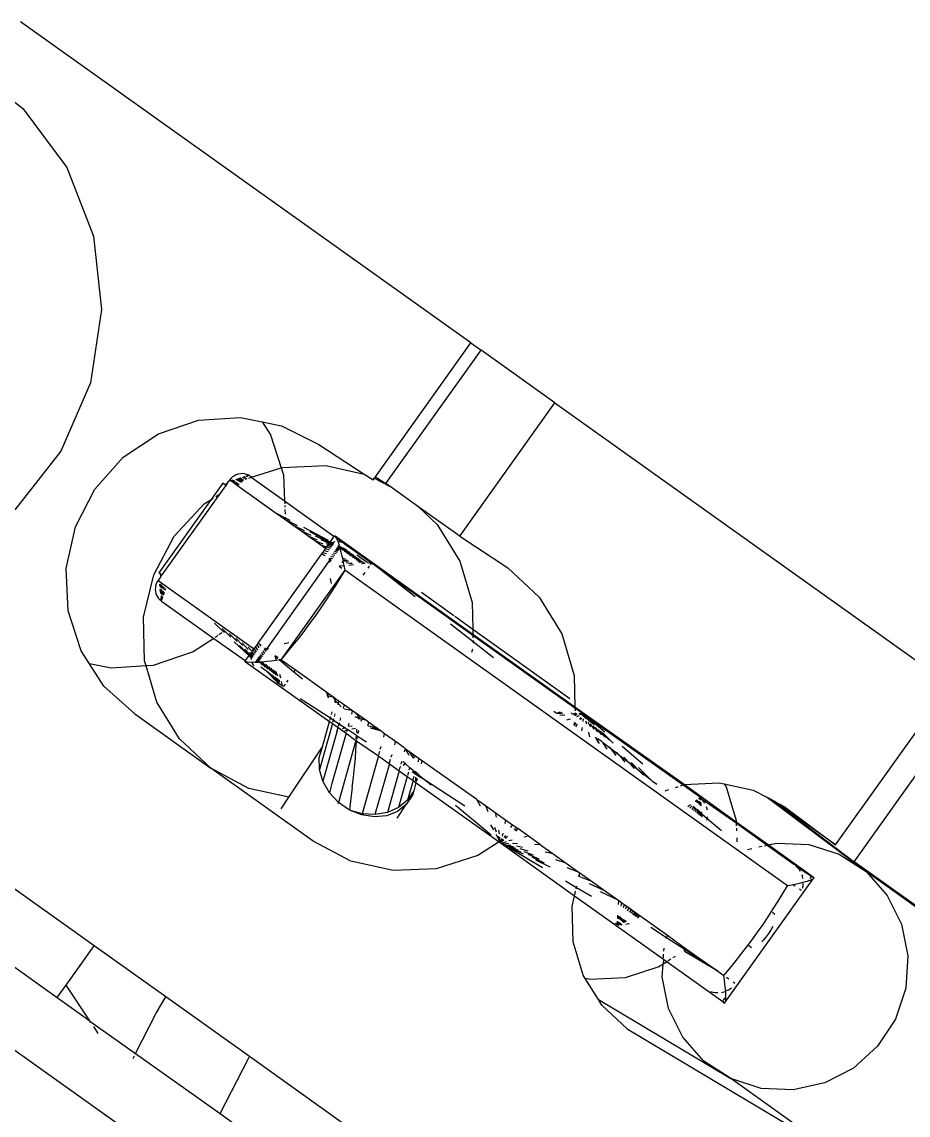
# Model space of a CAD drawing. Header units: metres. Extents: x 141303 to 146299, y 125960 to 127091.
# Drawn here: x 144688.5807 to 144688.7259, y 126054.055 to 126054.2341 of the extents above; entities that cross this region are included whole.
import ezdxf

# ---------------------------------------------------------------- set-up
doc = ezdxf.new("R2010")
doc.units = ezdxf.units.M
doc.header["$MEASUREMENT"] = 0
doc.layers.add('Edges', color=7, linetype='Continuous')
doc.layers.add('FURNITURE', color=6, linetype='Continuous')

# ---------------------------------------------------------------- blocks, each defined once
blk = doc.blocks.new('ultrasound machine pl')
at = {"layer": 'Edges'}
for p, q in [((177.483, 86.681), (177.483, 56.562)), ((178.715, 75.575), (178.715, 81.186)), ((184.766, 81.186), (184.742, 80.692)), ((185.393, 75.983), (185.393, 81.186)), ((184.742, 80.692), (184.529, 80.037)), ((184.529, 80.037), (184.15, 79.458)), ((184.15, 79.458), (183.632, 78.994)), ((183.632, 78.994), (183.008, 78.678)), ((183.008, 78.678), (182.323, 78.532)), ((182.323, 78.532), (181.622, 78.564)), ((181.454, 77.849), (181.822, 78.007)), ((181.822, 78.007), (182.218, 78.066)), ((182.218, 78.066), (182.617, 78.023)), ((182.617, 78.023), (182.99, 77.88)), ((182.99, 77.88), (183.313, 77.647)), ((181.141, 77.604), (181.454, 77.849)), ((180.904, 77.287), (181.141, 77.604)), ((183.313, 77.647), (183.564, 77.34)), ((180.85, 77.152), (180.904, 77.287)), ((183.564, 77.34), (183.649, 77.149)), ((181.884, 77.146), (182.293, 77.199)), ((182.293, 77.199), (182.702, 77.146)), ((180.758, 76.921), (180.85, 77.152)), ((180.935, 76.961), (180.85, 77.152)), ((181.504, 76.992), (181.884, 77.146)), ((181.78, 77.053), (181.766, 77.041)), ((181.795, 77.063), (181.78, 77.053)), ((181.811, 77.071), (181.795, 77.063)), ((181.828, 77.077), (181.811, 77.071)), ((181.846, 77.081), (181.828, 77.077)), ((181.865, 77.082), (181.846, 77.081)), ((181.865, 77.082), (181.865, 75.977)), ((181.908, 77.082), (181.865, 77.082)), ((181.908, 77.082), (181.928, 77.097)), ((181.908, 77.082), (181.918, 77.082)), ((181.918, 77.082), (181.928, 77.089)), ((181.918, 77.082), (181.928, 77.082)), ((182.775, 77.117), (181.928, 77.117)), ((181.928, 77.097), (181.928, 77.117)), ((181.928, 77.089), (181.928, 77.097)), ((181.928, 77.082), (181.928, 77.089)), ((182.861, 77.082), (181.928, 77.082)), ((182.702, 77.146), (182.775, 77.117)), ((182.963, 77.117), (182.775, 77.117)), ((182.775, 77.117), (182.797, 77.108)), ((182.825, 77.097), (182.861, 77.082)), ((182.963, 77.082), (182.861, 77.082)), ((182.963, 77.097), (182.963, 77.117)), ((182.963, 77.097), (182.985, 77.082)), ((182.963, 77.097), (182.963, 77.089)), ((182.963, 77.082), (182.963, 77.089)), ((182.963, 77.089), (182.974, 77.082)), ((182.974, 77.082), (182.963, 77.082)), ((182.985, 77.082), (182.974, 77.082)), ((182.985, 77.082), (183.003, 77.082)), ((183.003, 77.082), (183.007, 77.082)), ((183.026, 77.082), (183.003, 77.082)), ((183.046, 77.08), (183.026, 77.082)), ((183.026, 77.082), (183.026, 77.069)), ((183.026, 77.069), (183.046, 77.054)), ((183.026, 77.069), (183.026, 77.062)), ((183.026, 77.062), (183.046, 77.048)), ((183.026, 77.062), (183.026, 77.058)), ((183.026, 77.058), (183.046, 77.045)), ((183.026, 77.058), (183.026, 77.055)), ((183.026, 77.055), (183.046, 77.041)), ((183.026, 77.055), (183.026, 77.049)), ((183.066, 77.076), (183.046, 77.08)), ((183.084, 77.069), (183.066, 77.076)), ((183.102, 77.06), (183.084, 77.069)), ((183.118, 77.048), (183.102, 77.06)), ((183.649, 77.149), (183.595, 77.014)), ((183.649, 77.149), (183.725, 76.98)), ((181.144, 76.705), (180.935, 76.961)), ((181.176, 76.746), (181.504, 76.992)), ((181.725, 76.943), (181.726, 76.961)), ((181.73, 76.979), (181.726, 76.961)), ((181.736, 76.996), (181.73, 76.979)), ((181.744, 77.012), (181.736, 76.996)), ((181.736, 76.949), (181.766, 76.972)), ((181.736, 76.952), (181.766, 76.972)), ((181.736, 76.949), (181.766, 76.969)), ((181.736, 76.949), (181.766, 76.965)), ((181.736, 76.949), (181.766, 76.96)), ((181.736, 76.946), (181.766, 76.955)), ((181.754, 77.027), (181.744, 77.012)), ((181.766, 77.041), (181.754, 77.027)), ((181.766, 76.972), (181.766, 76.977)), ((181.78, 76.988), (181.811, 77.017)), ((181.78, 76.988), (181.811, 77.011)), ((181.78, 76.982), (181.811, 77.005)), ((181.811, 77.002), (181.78, 76.982)), ((181.78, 76.978), (181.811, 76.998)), ((181.78, 76.972), (181.811, 76.989)), ((181.78, 76.966), (181.811, 76.979)), ((181.78, 76.959), (181.811, 76.968)), ((181.811, 77.011), (181.811, 77.015)), ((181.811, 77.005), (181.811, 77.011)), ((181.828, 77.032), (181.846, 77.047)), ((181.828, 77.029), (181.846, 77.038)), ((181.828, 77.017), (181.846, 77.03)), ((181.828, 77.021), (181.846, 77.03)), ((181.828, 77.024), (181.828, 77.029)), ((181.846, 77.026), (181.828, 77.014)), ((181.828, 77.014), (181.846, 77.02)), ((181.828, 77.009), (181.828, 77.014)), ((181.828, 76.998), (181.846, 77.008)), ((181.828, 76.986), (181.846, 76.994)), ((181.828, 76.973), (181.846, 76.978)), ((181.846, 77.038), (181.846, 77.044)), ((181.846, 77.03), (181.846, 77.035)), ((183.026, 77.049), (183.046, 77.037)), ((183.026, 77.049), (183.026, 77.044)), ((183.026, 77.044), (183.046, 77.033)), ((183.026, 77.044), (183.026, 77.038)), ((183.026, 77.038), (183.046, 77.027)), ((183.026, 77.038), (183.026, 77.024)), ((183.026, 77.024), (183.046, 77.015)), ((183.026, 77.024), (183.026, 77.015)), ((183.026, 77.015), (183.046, 77.007)), ((183.026, 77.015), (183.026, 77.008)), ((183.026, 77.008), (183.046, 77.001)), ((183.026, 77.008), (183.026, 76.99)), ((183.046, 76.986), (183.026, 76.99)), ((183.026, 76.99), (183.026, 76.543)), ((183.066, 77.039), (183.066, 77.034)), ((183.066, 77.034), (183.102, 77.008)), ((183.066, 77.034), (183.102, 77.011)), ((183.066, 77.031), (183.102, 77.005)), ((183.066, 77.029), (183.102, 77.005)), ((183.066, 77.025), (183.102, 77.005)), ((183.066, 77.021), (183.102, 77)), ((183.066, 77.016), (183.102, 76.997)), ((183.066, 77.006), (183.102, 76.99)), ((183.066, 76.999), (183.083, 76.992)), ((183.066, 76.995), (183.083, 76.992)), ((183.102, 76.975), (183.066, 76.982)), ((183.083, 76.992), (183.089, 76.987)), ((183.089, 76.987), (183.102, 76.983)), ((183.102, 77.005), (183.102, 77)), ((183.102, 76.983), (183.102, 76.978)), ((183.132, 77.034), (183.118, 77.048)), ((183.118, 76.999), (183.118, 76.994)), ((183.118, 76.994), (183.132, 76.982)), ((183.118, 76.994), (183.132, 76.985)), ((183.118, 76.994), (183.132, 76.988)), ((183.118, 76.991), (183.132, 76.982)), ((183.118, 76.983), (183.132, 76.977)), ((183.118, 76.978), (183.132, 76.973)), ((183.132, 76.969), (183.118, 76.972)), ((183.118, 76.966), (183.132, 76.955)), ((183.144, 77.018), (183.132, 77.034)), ((183.154, 77.001), (183.144, 77.018)), ((183.144, 76.979), (183.165, 76.963)), ((183.144, 76.975), (183.165, 76.963)), ((183.144, 76.972), (183.165, 76.963)), ((183.165, 76.963), (183.144, 76.967)), ((183.161, 76.982), (183.154, 77.001)), ((183.165, 76.963), (183.161, 76.982)), ((183.165, 76.93), (183.165, 76.963)), ((183.165, 76.963), (183.167, 76.943)), ((183.595, 77.014), (183.4, 76.754)), ((183.725, 76.98), (183.785, 76.591)), ((178.116, 76.945), (178.118, 75.575)), ((180.714, 76.53), (180.758, 76.921)), ((181.725, 76.943), (181.73, 76.945)), ((181.725, 76.943), (181.725, 76.338)), ((183.144, 76.946), (183.165, 76.93)), ((183.167, 76.943), (183.165, 76.923)), ((183.165, 76.923), (183.165, 76.93)), ((183.165, 76.93), (183.4, 76.754)), ((183.165, 76.923), (183.165, 76.547)), ((181.144, 76.705), (181.176, 76.746)), ((183.4, 76.754), (183.357, 76.697)), ((183.4, 76.754), (183.41, 76.746)), ((183.41, 76.746), (183.661, 76.425)), ((180.925, 76.425), (181.144, 76.705)), ((181.186, 76.654), (181.144, 76.705)), ((181.509, 76.421), (181.186, 76.654)), ((183.357, 76.697), (183.165, 76.547)), ((183.026, 76.543), (183.039, 76.45)), ((183.026, 76.543), (183.026, 76.445)), ((183.165, 76.547), (183.144, 76.53)), ((183.165, 76.547), (183.165, 75.977)), ((183.785, 76.591), (183.806, 76.082)), ((180.714, 76.53), (180.714, 75.65)), ((183.039, 76.45), (183.026, 76.445)), ((183.026, 76.445), (183.046, 76.315)), ((183.026, 76.445), (183.026, 76.35)), ((183.044, 76.452), (183.039, 76.45)), ((183.039, 76.45), (183.046, 76.4)), ((183.102, 76.497), (183.066, 76.468)), ((183.132, 76.52), (183.118, 76.509)), ((180.768, 76.051), (180.925, 76.425)), ((181.725, 76.338), (181.509, 76.421)), ((181.725, 76.338), (181.725, 75.977)), ((181.73, 76.336), (181.725, 76.338)), ((181.766, 76.322), (181.736, 76.334)), ((181.828, 76.298), (181.846, 76.415)), ((183.026, 76.35), (183.046, 76.235)), ((183.026, 76.35), (183.026, 76.261)), ((183.661, 76.425), (183.806, 76.082)), ((181.811, 76.305), (181.78, 76.317)), ((181.828, 76.286), (181.828, 76.298)), ((181.841, 76.294), (181.828, 76.298)), ((181.828, 76.213), (181.841, 76.294)), ((181.828, 76.143), (181.846, 76.247)), ((181.841, 76.294), (181.846, 76.329)), ((181.846, 76.292), (181.841, 76.294)), ((183.026, 76.261), (183.046, 76.158)), ((183.026, 76.261), (183.026, 76.176)), ((183.066, 76.259), (183.102, 75.998)), ((181.786, 75.977), (181.811, 76.162)), ((181.828, 76.076), (181.846, 76.169)), ((183.026, 76.176), (183.046, 76.085)), ((183.026, 76.176), (183.026, 76.098)), ((183.066, 76.189), (183.098, 75.977)), ((180.714, 75.65), (180.768, 76.051)), ((181.792, 75.977), (181.811, 76.101)), ((181.8, 75.977), (181.811, 76.042)), ((181.828, 76.014), (181.846, 76.095)), ((181.834, 75.977), (181.846, 76.027)), ((183.026, 76.098), (183.046, 76.018)), ((183.026, 76.098), (183.026, 76.027)), ((183.026, 76.027), (183.041, 75.977)), ((183.026, 76.027), (183.026, 75.977)), ((183.066, 76.121), (183.09, 75.977)), ((183.066, 76.057), (183.081, 75.977)), ((183.806, 76.082), (183.81, 75.983)), ((181.72, 75.974), (181.725, 75.977)), ((181.72, 75.966), (181.72, 75.974)), ((181.725, 75.952), (181.72, 75.966)), ((181.72, 75.966), (181.72, 74.997)), ((181.785, 75.974), (181.725, 75.977)), ((181.725, 75.974), (181.725, 75.952)), ((181.733, 75.937), (181.725, 75.952)), ((181.749, 75.916), (181.733, 75.937)), ((181.78, 75.949), (181.766, 75.937)), ((181.78, 75.949), (181.785, 75.974)), ((181.78, 75.949), (181.789, 75.955)), ((181.78, 75.937), (181.78, 75.949)), ((181.792, 75.974), (181.785, 75.974)), ((181.786, 75.937), (181.789, 75.955)), ((181.789, 75.955), (181.792, 75.974)), ((181.795, 75.959), (181.789, 75.955)), ((181.8, 75.974), (181.792, 75.974)), ((181.793, 75.937), (181.795, 75.959)), ((181.795, 75.959), (181.8, 75.974)), ((181.807, 75.965), (181.795, 75.959)), ((181.809, 75.974), (181.8, 75.974)), ((181.802, 75.937), (181.807, 75.965)), ((181.811, 75.967), (181.807, 75.965)), ((181.809, 75.977), (181.811, 75.987)), ((181.811, 75.967), (181.809, 75.974)), ((181.819, 75.969), (181.809, 75.974)), ((181.819, 75.969), (181.811, 75.967)), ((181.812, 75.937), (181.819, 75.969)), ((181.828, 75.973), (181.819, 75.969)), ((181.824, 75.937), (181.828, 75.973)), ((181.833, 75.974), (181.828, 75.973)), ((181.836, 75.974), (181.833, 75.974)), ((181.846, 75.976), (181.836, 75.974)), ((181.838, 75.937), (181.849, 75.974)), ((181.849, 75.974), (181.846, 75.976)), ((181.865, 75.977), (181.849, 75.974)), ((181.856, 75.937), (181.868, 75.974)), ((181.868, 75.974), (181.865, 75.977)), ((181.89, 75.974), (181.868, 75.974)), ((181.876, 75.937), (181.89, 75.974)), ((181.915, 75.974), (181.89, 75.974)), ((181.898, 75.937), (181.915, 75.974)), ((181.928, 75.974), (181.915, 75.974)), ((181.922, 75.937), (181.928, 75.948)), ((181.928, 75.948), (181.928, 75.974)), ((182.963, 75.974), (181.928, 75.974)), ((181.928, 75.937), (181.928, 75.948)), ((182.963, 75.948), (182.963, 75.974)), ((182.976, 75.974), (182.963, 75.974)), ((182.963, 75.937), (182.963, 75.948)), ((182.963, 75.948), (182.968, 75.937)), ((182.976, 75.974), (182.992, 75.937)), ((183.001, 75.974), (182.976, 75.974)), ((183.001, 75.974), (183.015, 75.937)), ((183.023, 75.974), (183.001, 75.974)), ((183.026, 75.977), (183.023, 75.974)), ((183.023, 75.974), (183.035, 75.937)), ((183.041, 75.974), (183.026, 75.977)), ((183.046, 75.976), (183.041, 75.974)), ((183.041, 75.974), (183.052, 75.937)), ((183.057, 75.974), (183.046, 75.976)), ((183.057, 75.974), (183.067, 75.937)), ((183.066, 75.972), (183.057, 75.974)), ((183.066, 75.996), (183.07, 75.977)), ((183.072, 75.97), (183.066, 75.972)), ((183.071, 75.974), (183.072, 75.97)), ((183.082, 75.974), (183.072, 75.97)), ((183.072, 75.97), (183.079, 75.937)), ((183.084, 75.965), (183.072, 75.97)), ((183.09, 75.977), (183.082, 75.974)), ((183.082, 75.974), (183.084, 75.965)), ((183.084, 75.965), (183.089, 75.937)), ((183.093, 75.96), (183.084, 75.965)), ((183.099, 75.974), (183.09, 75.977)), ((183.091, 75.974), (183.093, 75.96)), ((183.093, 75.96), (183.097, 75.937)), ((183.102, 75.955), (183.093, 75.96)), ((183.165, 75.977), (183.099, 75.974)), ((183.099, 75.974), (183.102, 75.955)), ((183.102, 75.955), (183.104, 75.937)), ((183.109, 75.95), (183.102, 75.955)), ((183.109, 75.95), (183.11, 75.937)), ((183.118, 75.944), (183.109, 75.95)), ((183.125, 75.937), (183.118, 75.944)), ((183.157, 75.937), (183.144, 75.914)), ((183.166, 75.954), (183.157, 75.937)), ((183.161, 75.878), (183.166, 75.954)), ((183.165, 75.977), (183.17, 75.974)), ((183.166, 75.954), (183.165, 75.974)), ((183.171, 75.966), (183.166, 75.954)), ((183.17, 75.974), (183.171, 75.966)), ((183.171, 74.375), (183.171, 75.966)), ((183.81, 75.983), (183.828, 75.983)), ((183.828, 75.983), (183.851, 75.817)), ((183.828, 75.983), (183.846, 75.983)), ((183.846, 75.983), (183.851, 75.864)), ((183.846, 75.983), (185.393, 75.983)), ((185.393, 75.983), (185.393, 75.864)), ((181.736, 75.892), (181.733, 75.884)), ((181.744, 75.908), (181.736, 75.892)), ((181.749, 75.916), (181.744, 75.908)), ((181.764, 75.892), (181.749, 75.916)), ((181.772, 75.881), (181.764, 75.892)), ((181.764, 75.823), (181.764, 75.769)), ((181.772, 75.881), (181.774, 75.892)), ((181.777, 75.876), (181.772, 75.881)), ((181.777, 75.876), (181.779, 75.892)), ((181.782, 75.869), (181.777, 75.876)), ((181.782, 75.869), (181.785, 75.892)), ((181.786, 75.864), (181.782, 75.869)), ((181.786, 75.864), (181.793, 75.892)), ((181.786, 75.854), (181.786, 75.864)), ((181.794, 75.854), (181.786, 75.864)), ((181.786, 75.817), (181.794, 75.854)), ((181.786, 75.783), (181.801, 75.846)), ((181.786, 75.752), (181.809, 75.836)), ((181.801, 75.846), (181.794, 75.854)), ((181.796, 75.864), (181.802, 75.892)), ((181.809, 75.836), (181.801, 75.846)), ((181.806, 75.864), (181.813, 75.892)), ((181.837, 75.804), (181.809, 75.836)), ((181.818, 75.864), (181.825, 75.892)), ((181.832, 75.864), (181.841, 75.892)), ((181.848, 75.864), (181.858, 75.892)), ((181.867, 75.864), (181.878, 75.892)), ((181.886, 75.864), (181.9, 75.892)), ((181.906, 75.864), (181.921, 75.892)), ((181.922, 75.864), (181.928, 75.874)), ((181.927, 75.864), (181.928, 75.874)), ((181.928, 75.874), (181.928, 75.892)), ((181.928, 75.874), (182.963, 75.874)), ((181.928, 75.874), (181.949, 75.865)), ((182.963, 75.874), (182.942, 75.865)), ((182.963, 75.874), (182.963, 75.892)), ((182.963, 75.874), (182.969, 75.864)), ((182.963, 75.874), (182.963, 75.864)), ((182.97, 75.892), (182.985, 75.864)), ((182.991, 75.892), (183.004, 75.864)), ((183.012, 75.892), (183.024, 75.864)), ((183.032, 75.892), (183.042, 75.864)), ((183.05, 75.892), (183.059, 75.864)), ((183.081, 75.835), (183.054, 75.804)), ((183.065, 75.892), (183.073, 75.864)), ((183.078, 75.892), (183.085, 75.864)), ((183.103, 75.862), (183.081, 75.835)), ((183.089, 75.892), (183.095, 75.864)), ((183.098, 75.892), (183.103, 75.862)), ((183.105, 75.864), (183.103, 75.862)), ((183.105, 75.892), (183.109, 75.869)), ((183.109, 75.869), (183.105, 75.864)), ((183.105, 75.853), (183.126, 75.743)), ((183.114, 75.876), (183.109, 75.869)), ((183.109, 75.869), (183.126, 75.769)), ((183.111, 75.892), (183.114, 75.876)), ((183.118, 75.881), (183.114, 75.876)), ((183.114, 75.876), (183.126, 75.823)), ((183.117, 75.892), (183.118, 75.881)), ((183.126, 75.892), (183.118, 75.881)), ((183.118, 75.881), (183.126, 75.823)), ((183.144, 75.914), (183.126, 75.892)), ((183.126, 75.823), (183.126, 75.795)), ((183.154, 75.896), (183.144, 75.914)), ((183.161, 75.878), (183.154, 75.896)), ((183.165, 75.858), (183.161, 75.878)), ((183.165, 75.858), (183.165, 75.541)), ((183.851, 75.864), (185.393, 75.864)), ((183.851, 75.817), (183.851, 75.864)), ((185.393, 75.011), (185.393, 75.864)), ((181.733, 75.6), (181.764, 75.769)), ((181.733, 75.6), (181.764, 75.744)), ((181.733, 75.6), (181.764, 75.72)), ((181.786, 75.724), (181.81, 75.798)), ((181.786, 75.7), (181.81, 75.764)), ((181.786, 75.679), (181.81, 75.735)), ((181.866, 75.772), (181.837, 75.804)), ((181.897, 75.739), (181.866, 75.772)), ((181.92, 75.767), (181.897, 75.739)), ((181.917, 75.719), (181.897, 75.739)), ((181.904, 75.541), (181.917, 75.719)), ((181.928, 75.708), (181.917, 75.719)), ((181.918, 75.739), (181.92, 75.767)), ((181.92, 75.767), (181.92, 75.772)), ((181.925, 75.772), (181.92, 75.772)), ((181.928, 75.739), (181.928, 75.772)), ((182.071, 75.772), (182.095, 75.749)), ((182.095, 75.749), (182.104, 75.739)), ((182.795, 75.749), (182.786, 75.739)), ((182.819, 75.772), (182.795, 75.749)), ((182.963, 75.772), (182.963, 75.739)), ((182.994, 75.739), (182.963, 75.708)), ((182.966, 75.772), (182.994, 75.739)), ((183.012, 75.759), (182.994, 75.739)), ((183.01, 75.763), (183.006, 75.772)), ((183.012, 75.759), (183.01, 75.763)), ((183.025, 75.772), (183.012, 75.759)), ((183.032, 75.78), (183.025, 75.772)), ((183.025, 75.772), (183.054, 75.725)), ((183.042, 75.707), (183.026, 75.735)), ((183.041, 75.79), (183.032, 75.78)), ((183.032, 75.78), (183.054, 75.741)), ((183.054, 75.804), (183.041, 75.79)), ((183.041, 75.79), (183.054, 75.765)), ((183.05, 75.804), (183.054, 75.797)), ((183.105, 75.817), (183.126, 75.72)), ((183.105, 75.783), (183.126, 75.698)), ((183.105, 75.752), (183.126, 75.678)), ((183.105, 75.724), (183.126, 75.66)), ((183.851, 75.484), (183.851, 75.817)), ((180.714, 74.47), (180.714, 75.65)), ((180.768, 75.249), (180.714, 75.65)), ((181.733, 75.6), (181.764, 75.698)), ((181.733, 75.6), (181.764, 75.678)), ((181.733, 75.6), (181.764, 75.66)), ((181.733, 75.6), (181.764, 75.644)), ((181.733, 75.6), (181.764, 75.631)), ((181.733, 75.594), (181.764, 75.62)), ((181.786, 75.662), (181.81, 75.711)), ((181.786, 75.649), (181.81, 75.693)), ((181.786, 75.64), (181.81, 75.681)), ((181.81, 75.639), (181.786, 75.611)), ((182.963, 75.708), (181.928, 75.708)), ((182.011, 75.701), (181.928, 75.708)), ((181.928, 75.541), (181.928, 75.708)), ((182.096, 75.695), (182.011, 75.701)), ((182.183, 75.69), (182.096, 75.695)), ((182.27, 75.687), (182.183, 75.69)), ((182.357, 75.685), (182.27, 75.687)), ((182.445, 75.684), (182.357, 75.685)), ((182.533, 75.685), (182.445, 75.684)), ((182.621, 75.687), (182.533, 75.685)), ((182.708, 75.69), (182.621, 75.687)), ((182.794, 75.695), (182.708, 75.69)), ((182.879, 75.701), (182.794, 75.695)), ((182.963, 75.708), (182.879, 75.701)), ((182.963, 70.59), (182.963, 75.708)), ((183.024, 75.704), (183.054, 75.67)), ((183.054, 75.688), (183.042, 75.707)), ((183.105, 75.7), (183.126, 75.644)), ((183.105, 75.679), (183.126, 75.63)), ((183.105, 75.662), (183.126, 75.619)), ((183.105, 75.649), (183.105, 75.64)), ((183.105, 75.64), (183.126, 75.611)), ((183.105, 75.611), (183.105, 75.615)), ((183.144, 75.577), (183.144, 75.696)), ((178.118, 75.575), (178.261, 75.575)), ((178.118, 75.2), (178.261, 75.575)), ((178.118, 75.575), (178.118, 75.2)), ((178.261, 75.575), (178.715, 75.575)), ((178.715, 74.747), (178.715, 75.575)), ((181.733, 75.589), (181.764, 75.611)), ((181.733, 75.589), (181.764, 75.606)), ((181.733, 75.594), (181.733, 75.6)), ((181.733, 75.589), (181.733, 75.594)), ((181.733, 75.555), (181.733, 75.589)), ((181.764, 75.586), (181.733, 75.555)), ((181.733, 75.555), (181.733, 75.551)), ((181.764, 75.541), (181.733, 75.541)), ((181.81, 75.541), (181.786, 75.541)), ((181.897, 75.436), (181.904, 75.541)), ((181.904, 75.541), (181.897, 75.541)), ((181.928, 75.541), (181.904, 75.541)), ((181.928, 75.177), (181.928, 75.541)), ((183.054, 75.541), (183.024, 75.541)), ((183.119, 75.596), (183.105, 75.611)), ((183.126, 75.541), (183.105, 75.541)), ((183.126, 75.588), (183.119, 75.596)), ((183.126, 75.611), (183.126, 75.605)), ((183.144, 75.577), (183.165, 75.541)), ((183.165, 75.541), (183.144, 75.566)), ((183.165, 75.541), (183.144, 75.541)), ((183.144, 75.023), (183.165, 75.536)), ((183.165, 75.536), (183.165, 75.541)), ((183.165, 75.536), (183.165, 74.371)), ((183.851, 75.484), (183.819, 75.249)), ((183.851, 75.011), (183.851, 75.484)), ((181.752, 75.008), (181.733, 75.345)), ((180.917, 74.895), (180.768, 75.249)), ((183.819, 75.249), (183.661, 74.876)), ((178.067, 75.065), (178.094, 75.137)), ((178.111, 75.182), (178.116, 75.196)), ((178.116, 75.196), (178.118, 75.2)), ((178.116, 75.196), (178.118, 74.669)), ((181.897, 75.132), (181.904, 75.148)), ((181.904, 75.148), (181.928, 75.177)), ((181.904, 75.148), (181.928, 75.156)), ((181.928, 75.099), (181.904, 75.148)), ((181.913, 75.066), (181.928, 75.099)), ((181.927, 75.071), (181.928, 75.099)), ((181.928, 75.156), (181.928, 75.177)), ((181.928, 75.099), (181.928, 75.156)), ((181.488, 74.914), (181.72, 74.997)), ((181.72, 74.997), (181.724, 74.999)), ((181.72, 74.997), (181.72, 74.964)), ((181.733, 75.002), (181.752, 75.008)), ((181.749, 74.973), (181.752, 75.008)), ((181.752, 75.008), (181.759, 75.011)), ((181.759, 75.011), (181.764, 75.013)), ((181.786, 75.02), (181.81, 75.029)), ((181.897, 75.061), (181.913, 75.066)), ((181.909, 75.057), (181.897, 75.053)), ((181.897, 75.026), (181.904, 75.029)), ((181.897, 74.987), (181.904, 75.029)), ((181.904, 75.029), (181.909, 75.057)), ((181.904, 75.029), (181.914, 75.033)), ((181.909, 75.057), (181.913, 75.066)), ((181.913, 75.066), (181.927, 75.071)), ((181.914, 75.033), (181.928, 75.037)), ((181.928, 75.037), (181.927, 75.071)), ((181.928, 74.971), (181.928, 75.037)), ((183.21, 74.622), (183.21, 74.997)), ((183.851, 75.011), (185.393, 75.011)), ((183.851, 75.011), (183.873, 74.47)), ((185.393, 75.011), (185.393, 70.839)), ((180.788, 74.89), (180.917, 74.895)), ((180.917, 74.895), (181.488, 74.914)), ((181.72, 74.964), (181.298, 74.812)), ((181.388, 74.878), (181.488, 74.914)), ((181.692, 74.888), (181.72, 74.898)), ((181.72, 74.964), (181.724, 74.965)), ((181.72, 74.964), (181.72, 74.898)), ((181.72, 74.898), (181.724, 74.9)), ((181.72, 74.898), (181.72, 74.806)), ((181.733, 74.968), (181.749, 74.973)), ((181.733, 74.903), (181.751, 74.909)), ((181.749, 74.973), (181.764, 74.979)), ((181.751, 74.909), (181.749, 74.973)), ((181.764, 74.914), (181.751, 74.909)), ((181.754, 74.849), (181.751, 74.909)), ((181.786, 74.986), (181.81, 74.995)), ((181.786, 74.92), (181.81, 74.929)), ((181.897, 74.96), (181.914, 74.968)), ((181.897, 74.953), (181.928, 74.892)), ((181.914, 74.968), (181.928, 74.971)), ((181.928, 74.892), (181.928, 74.971)), ((181.692, 74.888), (181.226, 74.721)), ((181.226, 74.721), (181.298, 74.812)), ((181.72, 74.806), (181.257, 74.64)), ((181.298, 74.812), (181.388, 74.878)), ((181.684, 74.89), (181.692, 74.888)), ((181.724, 74.807), (181.72, 74.806)), ((181.72, 74.806), (181.72, 74.692)), ((181.733, 74.829), (181.756, 74.816)), ((181.756, 74.816), (181.733, 74.811)), ((181.738, 74.859), (181.754, 74.849)), ((181.754, 74.849), (181.764, 74.842)), ((181.756, 74.816), (181.754, 74.849)), ((181.756, 74.816), (181.764, 74.819)), ((181.756, 74.816), (181.764, 74.808)), ((181.76, 74.712), (181.756, 74.816)), ((181.792, 74.832), (181.787, 74.827)), ((181.787, 74.827), (181.81, 74.801)), ((181.81, 74.838), (181.792, 74.832)), ((181.897, 74.867), (181.928, 74.878)), ((181.898, 74.813), (181.897, 74.826)), ((181.913, 74.767), (181.897, 74.792)), ((181.913, 74.767), (181.898, 74.813)), ((181.928, 74.8), (181.898, 74.813)), ((181.913, 74.767), (181.928, 74.852)), ((181.928, 74.878), (181.928, 74.892)), ((181.928, 74.852), (181.928, 74.878)), ((181.928, 74.764), (181.928, 74.852)), ((183.661, 74.876), (183.41, 74.555)), ((178.118, 74.669), (178.54, 74.731)), ((178.54, 74.731), (178.715, 74.747)), ((178.715, 73.78), (178.715, 74.747)), ((181.72, 74.692), (181.149, 74.487)), ((181.174, 74.609), (181.224, 74.716)), ((181.224, 74.716), (181.226, 74.721)), ((181.72, 74.692), (181.724, 74.694)), ((181.72, 74.692), (181.72, 74.681)), ((181.733, 74.697), (181.76, 74.712)), ((181.733, 74.697), (181.76, 74.706)), ((181.733, 74.689), (181.76, 74.706)), ((181.733, 74.689), (181.76, 74.701)), ((181.76, 74.712), (181.764, 74.715)), ((181.76, 74.706), (181.76, 74.712)), ((181.76, 74.706), (181.764, 74.708)), ((181.76, 74.701), (181.76, 74.706)), ((181.76, 74.701), (181.764, 74.702)), ((181.764, 74.599), (181.76, 74.701)), ((181.786, 74.787), (181.81, 74.762)), ((181.786, 74.729), (181.81, 74.746)), ((181.786, 74.716), (181.81, 74.724)), ((181.786, 74.712), (181.81, 74.724)), ((181.897, 74.756), (181.913, 74.761)), ((181.897, 74.752), (181.913, 74.761)), ((181.897, 74.681), (181.928, 74.692)), ((181.913, 74.761), (181.913, 74.767)), ((181.913, 74.761), (181.916, 74.759)), ((181.916, 74.759), (181.928, 74.764)), ((181.928, 74.725), (181.916, 74.759)), ((181.928, 74.725), (181.928, 74.764)), ((181.928, 74.692), (181.928, 74.725)), ((181.928, 74.636), (181.928, 74.692)), ((178.067, 74.661), (178.094, 74.665)), ((178.111, 74.668), (178.118, 74.669)), ((178.118, 74.669), (178.118, 73.693)), ((181.149, 74.487), (181.174, 74.609)), ((181.257, 74.64), (181.174, 74.609)), ((181.506, 74.556), (181.581, 74.599)), ((181.581, 74.599), (181.649, 74.641)), ((181.649, 74.641), (181.711, 74.68)), ((181.711, 74.68), (181.72, 74.681)), ((181.713, 74.677), (181.72, 74.681)), ((181.72, 74.681), (181.724, 74.686)), ((181.72, 74.681), (181.724, 74.684)), ((181.72, 74.681), (181.724, 74.435)), ((181.916, 74.633), (181.897, 74.674)), ((181.897, 74.641), (181.897, 74.649)), ((181.897, 74.641), (181.904, 74.628)), ((181.904, 74.628), (181.916, 74.633)), ((181.904, 74.628), (181.928, 74.56)), ((181.928, 74.586), (181.904, 74.628)), ((181.916, 74.633), (181.928, 74.636)), ((181.916, 74.633), (181.928, 74.586)), ((181.928, 74.586), (181.928, 74.636)), ((181.928, 74.56), (181.928, 74.586)), ((183.115, 74.333), (183.126, 74.601)), ((183.21, 74.613), (183.21, 74.402)), ((181.138, 74.483), (181.149, 74.487)), ((181.151, 74.361), (181.149, 74.487)), ((181.34, 74.463), (181.426, 74.51)), ((181.426, 74.51), (181.506, 74.556)), ((181.897, 74.497), (181.928, 74.508)), ((181.928, 74.508), (181.928, 74.56)), ((181.928, 74.381), (181.928, 74.508)), ((183.41, 74.555), (183.21, 74.402)), ((180.768, 74.07), (180.714, 74.47)), ((181.249, 74.413), (181.151, 74.361)), ((181.724, 74.435), (181.191, 74.244)), ((181.34, 74.463), (181.249, 74.413)), ((181.724, 74.435), (181.724, 74.308)), ((181.764, 74.45), (181.733, 74.439)), ((181.786, 74.457), (181.81, 74.466)), ((181.897, 74.37), (181.928, 74.381)), ((181.928, 74.287), (181.928, 74.381)), ((183.21, 74.402), (183.171, 74.375)), ((183.21, 74.402), (183.21, 73.283)), ((183.873, 74.47), (183.819, 74.07)), ((181.18, 74.24), (181.151, 74.361)), ((181.191, 74.244), (181.151, 74.361)), ((181.724, 74.308), (181.255, 74.14)), ((181.724, 74.308), (181.724, 74.194)), ((181.733, 74.312), (181.764, 74.323)), ((181.786, 74.33), (181.81, 74.339)), ((181.928, 74.287), (181.923, 74.263)), ((183.054, 74.297), (183.024, 74.285)), ((183.105, 74.089), (183.115, 74.333)), ((183.115, 74.333), (183.105, 74.325)), ((183.126, 74.341), (183.115, 74.333)), ((183.165, 74.371), (183.144, 74.355)), ((183.171, 74.375), (183.165, 74.371)), ((183.165, 74.371), (183.165, 73.191)), ((183.171, 73.195), (183.171, 74.375)), ((181.234, 74.132), (181.18, 74.24)), ((181.255, 74.14), (181.191, 74.244)), ((181.724, 74.194), (181.34, 74.056)), ((181.724, 74.194), (181.724, 74.101)), ((181.733, 74.198), (181.757, 74.206)), ((181.757, 74.206), (181.764, 74.209)), ((181.764, 74.203), (181.757, 74.206)), ((181.786, 74.216), (181.81, 74.225)), ((181.81, 74.184), (181.786, 74.194)), ((181.804, 74.13), (181.81, 74.184)), ((181.81, 74.184), (181.81, 74.215)), ((181.923, 74.263), (181.897, 74.206)), ((181.897, 74.256), (181.901, 74.258)), ((181.901, 74.258), (181.923, 74.263)), ((181.928, 74.232), (181.901, 74.162)), ((181.922, 74.172), (181.923, 74.263)), ((181.923, 74.263), (181.928, 74.267)), ((180.925, 73.696), (180.768, 74.07)), ((181.31, 74.045), (181.234, 74.132)), ((181.34, 74.056), (181.255, 74.14)), ((181.724, 74.101), (181.438, 73.998)), ((181.724, 74.101), (181.724, 74.035)), ((181.764, 74.116), (181.733, 74.104)), ((181.786, 74.123), (181.804, 74.13)), ((181.786, 74.057), (181.786, 74.088)), ((181.799, 74.06), (181.804, 74.13)), ((181.804, 74.13), (181.81, 74.132)), ((181.897, 74.163), (181.901, 74.162)), ((181.901, 74.162), (181.897, 74.157)), ((181.928, 74.149), (181.897, 74.153)), ((181.897, 74.097), (181.928, 74.108)), ((181.897, 74.062), (181.928, 74.073)), ((181.901, 74.162), (181.922, 74.172)), ((181.922, 74.172), (181.928, 74.172)), ((181.928, 73.442), (181.922, 74.172)), ((183.819, 74.07), (183.661, 73.696)), ((181.354, 74.016), (181.31, 74.045)), ((181.438, 73.998), (181.34, 74.056)), ((181.401, 73.985), (181.354, 74.016)), ((181.503, 73.956), (181.401, 73.985)), ((181.544, 73.97), (181.438, 73.998)), ((181.724, 74.035), (181.544, 73.97)), ((181.65, 73.974), (181.544, 73.97)), ((181.65, 73.974), (181.609, 73.959)), ((181.709, 73.995), (181.65, 73.974)), ((181.72, 73.999), (181.709, 73.995)), ((181.724, 74), (181.72, 73.999)), ((181.724, 74.035), (181.724, 74)), ((181.724, 74), (181.724, 73.039)), ((181.733, 74.038), (181.764, 74.049)), ((181.764, 74.035), (181.733, 74.012)), ((181.749, 74.009), (181.733, 74.003)), ((181.749, 74.009), (181.753, 74.012)), ((181.757, 74.012), (181.753, 74.012)), ((181.757, 74.012), (181.764, 74.014)), ((181.764, 74.02), (181.764, 74.014)), ((181.799, 74.06), (181.786, 74.05)), ((181.786, 74.057), (181.799, 74.06)), ((181.786, 74.05), (181.786, 74.057)), ((181.786, 74.036), (181.786, 74.05)), ((181.798, 74.046), (181.786, 74.036)), ((181.786, 74.022), (181.786, 74.036)), ((181.786, 74.022), (181.797, 74.026)), ((181.791, 73.951), (181.786, 74.022)), ((181.791, 73.951), (181.797, 74.026)), ((181.797, 74.026), (181.798, 74.046)), ((181.797, 74.026), (181.81, 74.031)), ((181.798, 74.046), (181.799, 74.06)), ((181.81, 74.055), (181.798, 74.046)), ((181.799, 74.06), (181.81, 74.066)), ((181.801, 74.063), (181.799, 74.06)), ((181.35, 73.95), (181.503, 73.956)), ((181.609, 73.959), (181.503, 73.956)), ((181.786, 73.871), (181.791, 73.951)), ((181.81, 73.499), (181.791, 73.951)), ((178.118, 73.693), (178.695, 73.778)), ((178.695, 73.778), (178.715, 73.78)), ((178.715, 70.839), (178.715, 73.78)), ((178.111, 73.692), (178.118, 73.693)), ((178.118, 73.693), (178.116, 65.687)), ((181.176, 73.375), (180.925, 73.696)), ((183.661, 73.696), (183.41, 73.375)), ((181.733, 73.137), (181.764, 73.572)), ((181.504, 73.129), (181.176, 73.375)), ((181.897, 73.378), (181.928, 73.442)), ((181.928, 73.442), (181.928, 73.342)), ((183.41, 73.375), (183.171, 73.195)), ((181.928, 73.342), (181.897, 73.293)), ((181.928, 73.342), (181.928, 73.232)), ((183.024, 73.334), (183.024, 73.308)), ((183.024, 73.308), (183.026, 73.303)), ((183.054, 73.228), (183.024, 73.264)), ((183.026, 73.303), (183.042, 73.275)), ((183.026, 73.303), (183.054, 73.277)), ((183.026, 73.303), (183.054, 73.283)), ((183.042, 73.275), (183.054, 73.271)), ((183.054, 73.277), (183.054, 73.271)), ((183.054, 73.271), (183.054, 73.256)), ((181.786, 73.147), (181.81, 73.198)), ((181.81, 73.156), (181.786, 73.117)), ((181.928, 73.232), (181.897, 73.199)), ((181.928, 73.232), (181.928, 73.112)), ((183.054, 73.167), (183.024, 73.188)), ((183.105, 73.193), (183.105, 73.182)), ((183.105, 73.189), (183.105, 73.182)), ((183.105, 73.182), (183.105, 73.178)), ((183.105, 73.178), (183.119, 73.164)), ((183.114, 73.152), (183.105, 73.163)), ((183.114, 73.152), (183.105, 73.146)), ((183.114, 73.152), (183.126, 73.162)), ((183.126, 73.136), (183.114, 73.152)), ((183.119, 73.164), (183.126, 73.162)), ((183.126, 73.146), (183.126, 73.162)), ((183.165, 73.191), (183.144, 73.175)), ((183.171, 73.195), (183.165, 73.191)), ((183.165, 73.191), (183.165, 73.109)), ((183.174, 71.936), (183.171, 73.195)), ((181.724, 73.039), (181.504, 73.129)), ((181.733, 73.039), (181.764, 73.103)), ((181.764, 73.083), (181.733, 73.039)), ((181.764, 73.062), (181.733, 73.039)), ((181.81, 73.109), (181.786, 73.084)), ((181.81, 73.059), (181.786, 73.048)), ((181.928, 73.112), (181.897, 73.098)), ((181.928, 73.112), (181.928, 73.031)), ((183.054, 73.117), (183.024, 73.104)), ((183.054, 73.101), (183.024, 73.104)), ((183.024, 73.081), (183.054, 73.082)), ((183.126, 73.115), (183.105, 73.13)), ((183.126, 73.092), (183.105, 73.094)), ((183.105, 73.084), (183.126, 73.085)), ((183.126, 73.067), (183.105, 73.056)), ((183.144, 73.132), (183.165, 73.109)), ((183.144, 73.132), (183.144, 73.125)), ((183.144, 73.125), (183.144, 73.114)), ((183.165, 73.087), (183.144, 73.114)), ((183.165, 73.087), (183.144, 73.102)), ((183.165, 73.087), (183.144, 73.09)), ((183.144, 73.086), (183.165, 73.087)), ((183.165, 73.087), (183.144, 73.015)), ((183.165, 73.087), (183.144, 73.031)), ((183.165, 73.087), (183.144, 73.045)), ((183.165, 73.087), (183.144, 73.062)), ((183.165, 73.087), (183.144, 73.076)), ((183.144, 72.829), (183.165, 73.087)), ((183.165, 73.109), (183.165, 73.087)), ((183.165, 73.087), (183.165, 71.942)), ((181.724, 73.039), (181.724, 72.167)), ((181.733, 73.039), (181.733, 73.034)), ((181.733, 73.034), (181.733, 73.03)), ((181.733, 73.034), (181.745, 73.03)), ((181.745, 73.03), (181.733, 73.025)), ((181.733, 73.022), (181.764, 73.023)), ((181.764, 73.014), (181.733, 73.022)), ((181.733, 73.009), (181.733, 73.015)), ((181.764, 72.988), (181.733, 73.009)), ((181.733, 73.009), (181.733, 72.991)), ((181.764, 72.961), (181.733, 72.991)), ((181.733, 72.991), (181.733, 72.972)), ((181.764, 72.786), (181.733, 72.972)), ((181.764, 72.816), (181.733, 72.972)), ((181.764, 72.845), (181.733, 72.972)), ((181.764, 72.904), (181.733, 72.972)), ((181.764, 72.875), (181.733, 72.972)), ((181.764, 72.933), (181.733, 72.972)), ((181.764, 73.039), (181.745, 73.03)), ((181.764, 73.023), (181.745, 73.03)), ((181.786, 73.024), (181.81, 73.025)), ((181.81, 73.006), (181.786, 73.015)), ((181.81, 73.006), (181.786, 73.01)), ((181.81, 72.949), (181.786, 72.97)), ((181.897, 73.029), (181.928, 73.031)), ((181.916, 72.986), (181.897, 72.99)), ((181.928, 72.969), (181.897, 72.973)), ((181.928, 73.031), (181.928, 72.996)), ((181.928, 72.996), (181.928, 72.969)), ((181.928, 72.707), (181.928, 72.969)), ((183.054, 73.03), (183.024, 73.015)), ((183.054, 72.956), (183.024, 72.921)), ((183.125, 73.04), (183.105, 73.016)), ((183.126, 73.01), (183.105, 72.974)), ((183.126, 72.986), (183.105, 72.931)), ((183.105, 72.974), (183.105, 72.969)), ((183.126, 72.957), (183.105, 72.886)), ((183.126, 73.014), (183.126, 73.01)), ((183.144, 73.015), (183.144, 72.951)), ((181.764, 72.566), (181.733, 72.926)), ((181.81, 72.89), (181.786, 72.928)), ((181.81, 72.829), (181.786, 72.885)), ((181.81, 72.767), (181.786, 72.84)), ((181.919, 72.856), (181.897, 72.875)), ((183.054, 72.878), (183.024, 72.823)), ((183.054, 72.868), (183.024, 72.811)), ((183.054, 72.797), (183.054, 72.848)), ((183.126, 72.928), (183.105, 72.841)), ((183.126, 72.898), (183.105, 72.796)), ((183.126, 72.869), (183.105, 72.75)), ((183.126, 72.84), (183.105, 72.705)), ((181.81, 72.703), (181.786, 72.795)), ((181.81, 72.639), (181.786, 72.749)), ((181.928, 72.707), (181.897, 72.756)), ((183.051, 72.791), (183.024, 72.722)), ((183.047, 72.693), (183.051, 72.791)), ((183.054, 72.797), (183.051, 72.791)), ((181.81, 72.575), (181.786, 72.704)), ((181.81, 72.512), (181.786, 72.659)), ((181.928, 72.561), (181.897, 72.632)), ((181.928, 72.707), (181.928, 72.561)), ((183.047, 72.693), (183.024, 72.618)), ((183.043, 72.587), (183.047, 72.693)), ((183.054, 72.631), (183.043, 72.587)), ((183.054, 72.715), (183.047, 72.693)), ((181.928, 72.561), (181.928, 72.412)), ((183.043, 72.587), (183.024, 72.512)), ((183.038, 72.471), (183.043, 72.587)), ((183.054, 72.546), (183.038, 72.471)), ((183.105, 72.365), (183.126, 72.619)), ((181.928, 72.412), (181.897, 72.506)), ((183.038, 72.471), (183.024, 72.406)), ((183.033, 72.346), (183.038, 72.471)), ((183.054, 72.462), (183.033, 72.346)), ((181.928, 72.26), (181.897, 72.377)), ((181.928, 72.412), (181.928, 72.26)), ((183.033, 72.346), (183.024, 72.299)), ((183.054, 72.379), (183.027, 72.212)), ((183.027, 72.212), (183.033, 72.346)), ((181.796, 72.197), (181.786, 72.318)), ((181.897, 72.238), (181.928, 72.251)), ((181.897, 72.238), (181.897, 72.248)), ((181.928, 72.107), (181.897, 72.238)), ((181.928, 72.26), (181.928, 72.251)), ((181.928, 72.251), (181.928, 72.107)), ((181.364, 71.927), (181.628, 72.128)), ((181.628, 72.128), (181.724, 72.167)), ((181.724, 72.167), (181.724, 71.142)), ((181.733, 72.171), (181.764, 72.184)), ((181.786, 72.193), (181.796, 72.197)), ((181.796, 72.197), (181.81, 72.203)), ((181.81, 72.033), (181.796, 72.197)), ((181.928, 71.954), (181.897, 72.118)), ((183.027, 72.212), (183.024, 72.194)), ((183.024, 72.145), (183.024, 72.194)), ((181.928, 72.107), (181.928, 71.954)), ((183.024, 72.047), (183.054, 72.026)), ((181.162, 71.666), (181.364, 71.927)), ((181.928, 71.803), (181.897, 71.99)), ((181.928, 71.954), (181.928, 71.803)), ((183.105, 71.987), (183.126, 71.971)), ((183.144, 71.958), (183.165, 71.942)), ((183.165, 71.942), (183.165, 71.764)), ((183.165, 71.942), (183.174, 71.936)), ((183.171, 71.331), (183.174, 71.936)), ((183.174, 71.936), (183.379, 71.677)), ((181.733, 71.708), (181.741, 71.686)), ((181.786, 71.714), (181.81, 71.73)), ((181.81, 71.716), (181.786, 71.705)), ((181.897, 71.784), (181.928, 71.803)), ((181.928, 71.771), (181.897, 71.757)), ((181.928, 71.74), (181.897, 71.731)), ((181.928, 71.711), (181.897, 71.705)), ((181.928, 71.803), (181.928, 71.771)), ((181.928, 71.771), (181.928, 71.74)), ((181.928, 71.74), (181.928, 71.711)), ((181.928, 71.711), (181.928, 71.683)), ((183.054, 71.776), (183.024, 71.784)), ((183.054, 71.758), (183.024, 71.762)), ((183.054, 71.741), (183.024, 71.741)), ((183.054, 71.725), (183.024, 71.72)), ((183.05, 71.708), (183.024, 71.701)), ((183.05, 71.708), (183.054, 71.725)), ((183.054, 71.709), (183.05, 71.708)), ((183.054, 71.695), (183.05, 71.708)), ((183.054, 71.741), (183.054, 71.747)), ((183.054, 71.725), (183.054, 71.741)), ((183.126, 71.754), (183.105, 71.76)), ((183.126, 71.748), (183.105, 71.751)), ((183.126, 71.742), (183.105, 71.742)), ((183.126, 71.736), (183.105, 71.733)), ((183.126, 71.731), (183.105, 71.724)), ((183.126, 71.726), (183.105, 71.717)), ((183.126, 71.721), (183.105, 71.71)), ((183.126, 71.717), (183.105, 71.704)), ((183.126, 71.714), (183.105, 71.704)), ((183.126, 71.712), (183.105, 71.695)), ((183.126, 71.709), (183.105, 71.695)), ((183.105, 71.704), (183.105, 71.699)), ((183.164, 71.741), (183.144, 71.749)), ((183.164, 71.741), (183.144, 71.745)), ((183.164, 71.741), (183.144, 71.742)), ((183.164, 71.741), (183.144, 71.724)), ((183.164, 71.741), (183.144, 71.739)), ((183.164, 71.741), (183.144, 71.736)), ((183.164, 71.741), (183.144, 71.733)), ((183.164, 71.741), (183.144, 71.727)), ((183.154, 71.696), (183.16, 71.718)), ((183.16, 71.718), (183.164, 71.741)), ((183.16, 71.718), (183.165, 71.327)), ((183.164, 71.741), (183.165, 71.764)), ((181.058, 71.418), (181.149, 71.635)), ((181.149, 71.635), (181.162, 71.666)), ((181.168, 71.591), (181.149, 71.635)), ((181.733, 71.682), (181.741, 71.686)), ((181.744, 71.68), (181.733, 71.678)), ((181.748, 71.671), (181.733, 71.674)), ((181.741, 71.686), (181.764, 71.701)), ((181.764, 71.695), (181.741, 71.686)), ((181.764, 71.689), (181.741, 71.686)), ((181.741, 71.686), (181.744, 71.68)), ((181.764, 71.683), (181.744, 71.68)), ((181.764, 71.678), (181.744, 71.68)), ((181.744, 71.68), (181.748, 71.671)), ((181.764, 71.673), (181.748, 71.671)), ((181.75, 71.667), (181.748, 71.671)), ((181.764, 71.668), (181.75, 71.667)), ((181.75, 71.667), (181.753, 71.662)), ((181.764, 71.665), (181.753, 71.662)), ((181.753, 71.662), (181.764, 71.645)), ((181.764, 71.661), (181.753, 71.662)), ((181.764, 71.656), (181.753, 71.662)), ((181.81, 71.703), (181.786, 71.696)), ((181.81, 71.691), (181.786, 71.687)), ((181.81, 71.679), (181.786, 71.679)), ((181.81, 71.668), (181.786, 71.671)), ((181.81, 71.659), (181.786, 71.664)), ((181.81, 71.65), (181.786, 71.658)), ((181.81, 71.643), (181.786, 71.653)), ((181.81, 71.638), (181.786, 71.649)), ((181.81, 71.632), (181.786, 71.645)), ((181.786, 71.62), (181.805, 71.603)), ((181.805, 71.603), (181.81, 71.599)), ((181.928, 71.683), (181.897, 71.682)), ((181.928, 71.657), (181.897, 71.66)), ((181.928, 71.633), (181.897, 71.64)), ((181.928, 71.613), (181.897, 71.623)), ((181.928, 71.597), (181.897, 71.609)), ((181.928, 71.683), (181.928, 71.657)), ((181.928, 71.657), (181.928, 71.633)), ((181.928, 71.633), (181.928, 71.613)), ((181.928, 71.613), (181.928, 71.597)), ((183.054, 71.695), (183.024, 71.683)), ((183.048, 71.679), (183.024, 71.667)), ((183.047, 71.667), (183.024, 71.653)), ((183.046, 71.656), (183.024, 71.641)), ((183.045, 71.642), (183.024, 71.632)), ((183.045, 71.639), (183.024, 71.626)), ((183.024, 71.626), (183.024, 71.621)), ((183.039, 71.572), (183.045, 71.639)), ((183.045, 71.648), (183.046, 71.656)), ((183.054, 71.65), (183.045, 71.648)), ((183.045, 71.648), (183.045, 71.642)), ((183.054, 71.646), (183.045, 71.642)), ((183.045, 71.642), (183.045, 71.639)), ((183.046, 71.656), (183.047, 71.667)), ((183.054, 71.662), (183.046, 71.656)), ((183.047, 71.667), (183.048, 71.679)), ((183.054, 71.671), (183.047, 71.667)), ((183.054, 71.682), (183.048, 71.679)), ((183.054, 71.682), (183.054, 71.695)), ((183.054, 71.655), (183.054, 71.65)), ((183.105, 71.695), (183.105, 71.691)), ((183.105, 71.618), (183.12, 71.634)), ((183.12, 71.634), (183.126, 71.643)), ((183.145, 71.674), (183.154, 71.696)), ((183.385, 71.602), (183.183, 71.341)), ((183.379, 71.677), (183.398, 71.632)), ((183.398, 71.632), (183.385, 71.602)), ((183.398, 71.632), (183.508, 71.375)), ((181.373, 71.332), (181.168, 71.591)), ((181.928, 71.584), (181.897, 71.598)), ((181.928, 71.574), (181.897, 71.59)), ((181.928, 71.568), (181.897, 71.585)), ((181.897, 71.563), (181.903, 71.562)), ((181.903, 71.562), (181.928, 71.561)), ((181.928, 71.597), (181.928, 71.584)), ((181.928, 71.584), (181.928, 71.574)), ((181.928, 71.574), (181.928, 71.568)), ((181.928, 71.568), (181.928, 71.561)), ((181.928, 71.561), (181.928, 71.24)), ((183.024, 71.398), (183.039, 71.572)), ((183.026, 71.567), (183.039, 71.572)), ((183.039, 71.572), (183.048, 71.576)), ((183.048, 71.576), (183.054, 71.579)), ((181.035, 71.363), (181.058, 71.418)), ((181.058, 71.418), (181.176, 69.973)), ((181.904, 71.233), (181.897, 71.41)), ((180.993, 71.037), (181.035, 71.363)), ((181.639, 71.134), (181.373, 71.332)), ((183.126, 71.298), (183.105, 71.281)), ((183.165, 71.327), (183.144, 71.311)), ((183.171, 71.331), (183.165, 71.327)), ((183.165, 71.327), (183.165, 70.968)), ((183.183, 71.341), (183.171, 71.331)), ((183.171, 70.963), (183.171, 71.331)), ((183.508, 71.375), (183.529, 71.226)), ((181.786, 71.18), (181.81, 71.195)), ((181.897, 71.231), (181.904, 71.233)), ((181.904, 71.233), (181.928, 71.24)), ((181.913, 71.024), (181.904, 71.233)), ((181.928, 71.24), (181.928, 71.018)), ((183.054, 71.242), (183.024, 71.22)), ((183.529, 71.226), (183.501, 70.066)), ((183.539, 71.156), (183.529, 71.226)), ((181.581, 71.053), (181.683, 71.116)), ((181.683, 71.116), (181.639, 71.134)), ((181.724, 71.142), (181.683, 71.116)), ((181.724, 71.099), (181.683, 71.116)), ((181.724, 71.142), (181.724, 71.099)), ((181.724, 71.099), (181.724, 70.454)), ((181.733, 71.148), (181.764, 71.167)), ((181.764, 71.083), (181.733, 71.096)), ((183.024, 71.095), (183.054, 71.069)), ((183.539, 71.156), (183.512, 70.212)), ((183.539, 70.445), (183.539, 71.156)), ((183.539, 71.156), (183.553, 71.05)), ((180.993, 71.037), (181.176, 68.793)), ((181.373, 70.832), (181.581, 71.053)), ((181.81, 71.065), (181.786, 71.075)), ((181.913, 71.024), (181.897, 71.03)), ((181.928, 70.658), (181.897, 71.022)), ((181.928, 71.018), (181.913, 71.024)), ((181.928, 70.658), (181.913, 71.024)), ((181.928, 71.018), (181.928, 70.658)), ((183.105, 71.022), (183.126, 71.003)), ((183.144, 70.987), (183.165, 70.968)), ((183.553, 71.05), (183.539, 70.445)), ((183.165, 70.968), (183.171, 70.963)), ((183.165, 70.968), (183.165, 70.66)), ((183.17, 70.443), (183.171, 70.963)), ((183.171, 70.963), (183.233, 70.906)), ((183.233, 70.906), (183.397, 70.652)), ((181.231, 70.566), (181.373, 70.832)), ((181.733, 70.604), (181.741, 70.582)), ((181.741, 70.582), (181.753, 70.558)), ((181.897, 70.56), (181.928, 70.59)), ((181.928, 70.658), (181.928, 70.59)), ((181.928, 70.59), (182.011, 70.583)), ((182.011, 70.583), (182.096, 70.577)), ((182.096, 70.577), (182.183, 70.573)), ((182.183, 70.573), (182.27, 70.569)), ((182.621, 70.569), (182.708, 70.573)), ((182.708, 70.573), (182.794, 70.577)), ((182.794, 70.577), (182.879, 70.583)), ((182.879, 70.583), (182.963, 70.59)), ((182.994, 70.56), (182.963, 70.59)), ((183.145, 70.57), (183.154, 70.591)), ((183.154, 70.591), (183.16, 70.614)), ((183.16, 70.614), (183.164, 70.637)), ((183.165, 70.456), (183.16, 70.614)), ((183.164, 70.637), (183.165, 70.66)), ((183.397, 70.652), (183.488, 70.366)), ((181.164, 70.273), (181.231, 70.566)), ((181.753, 70.558), (181.764, 70.541)), ((181.786, 70.515), (181.805, 70.498)), ((181.786, 70.463), (181.81, 70.482)), ((181.805, 70.498), (181.81, 70.495)), ((181.81, 70.482), (181.837, 70.505)), ((181.829, 70.482), (181.852, 70.471)), ((181.837, 70.505), (181.866, 70.531)), ((181.852, 70.471), (181.876, 70.463)), ((181.866, 70.531), (181.897, 70.56)), ((181.93, 70.56), (181.93, 70.531)), ((181.93, 70.482), (181.93, 70.463)), ((182.27, 70.569), (182.357, 70.567)), ((182.294, 70.56), (182.294, 70.531)), ((182.357, 70.567), (182.445, 70.567)), ((182.394, 70.482), (182.419, 70.477)), ((182.419, 70.477), (182.452, 70.474)), ((182.445, 70.567), (182.533, 70.567)), ((182.452, 70.474), (182.485, 70.472)), ((182.485, 70.472), (182.518, 70.474)), ((182.518, 70.474), (182.551, 70.477)), ((182.533, 70.567), (182.621, 70.569)), ((182.551, 70.477), (182.576, 70.482)), ((182.676, 70.531), (182.676, 70.56)), ((183.004, 70.55), (182.994, 70.56)), ((183.004, 70.55), (183.004, 70.531)), ((183.024, 70.531), (183.004, 70.55)), ((183.004, 70.482), (183.004, 70.463)), ((183.054, 70.505), (183.024, 70.531)), ((183.028, 70.463), (183.048, 70.472)), ((183.048, 70.472), (183.067, 70.482)), ((183.081, 70.482), (183.054, 70.505)), ((183.105, 70.463), (183.081, 70.482)), ((183.105, 70.513), (183.12, 70.53)), ((183.12, 70.53), (183.126, 70.539)), ((181.724, 70.454), (181.72, 70.443)), ((181.72, 70.443), (181.72, 70.434)), ((181.72, 70.434), (181.724, 70.43)), ((181.724, 70.43), (181.733, 70.432)), ((181.733, 70.456), (181.764, 70.456)), ((181.733, 70.432), (181.747, 70.437)), ((181.733, 70.432), (183.157, 70.432)), ((181.747, 70.437), (181.764, 70.448)), ((181.764, 70.448), (181.786, 70.463)), ((183.115, 70.456), (183.105, 70.463)), ((183.115, 70.456), (183.126, 70.456)), ((183.126, 70.448), (183.115, 70.456)), ((183.144, 70.437), (183.126, 70.448)), ((183.144, 70.456), (183.165, 70.456)), ((183.157, 70.432), (183.144, 70.437)), ((183.166, 70.43), (183.157, 70.432)), ((183.165, 70.456), (183.17, 70.443)), ((183.171, 70.434), (183.166, 70.43)), ((183.17, 70.443), (183.171, 70.434)), ((183.539, 70.445), (185.11, 70.445)), ((181.176, 69.973), (181.164, 70.273)), ((183.488, 70.366), (183.501, 70.066)), ((183.512, 69.358), (183.512, 70.212)), ((183.512, 70.212), (185.012, 70.212)), ((183.501, 70.066), (183.433, 69.773)), ((183.501, 68.886), (183.501, 70.066)), ((181.176, 68.793), (181.176, 69.973)), ((181.267, 69.686), (181.176, 69.973)), ((183.433, 69.773), (183.291, 69.507)), ((181.431, 69.432), (181.267, 69.686)), ((183.291, 69.507), (183.084, 69.286)), ((181.656, 69.229), (181.431, 69.432)), ((183.084, 69.286), (182.825, 69.125)), ((181.928, 69.089), (181.656, 69.229)), ((182.226, 69.024), (181.928, 69.089)), ((182.532, 69.036), (182.226, 69.024)), ((182.825, 69.125), (182.532, 69.036))]:
    blk.add_line(p, q, dxfattribs=at)

msp = doc.modelspace()

# ---------------------------------------------------------------- block references
at = {"layer": 'FURNITURE', "xscale": 0.01741392623643738, "yscale": 0.01741392623643738, "zscale": 0.01741392623643738, "rotation": 54.51050912069492}
msp.add_blockref('ultrasound machine pl', (144687.85736, 126050.78472), dxfattribs=at)

doc.saveas('drawing.dxf')
